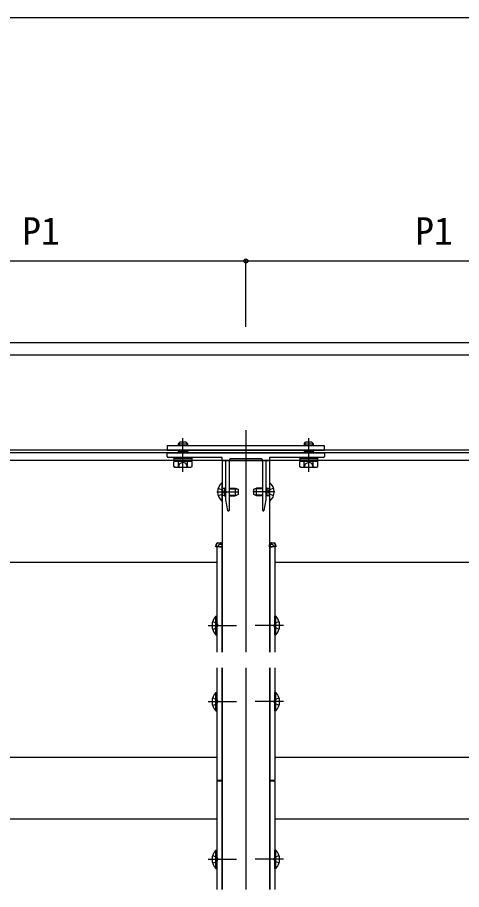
# Model space of a CAD drawing. Units: millimetres, scale not verified. Extents: x -1050 to 1050, y -1570 to 1562.
# Drawn here: x 427 to 710, y 935 to 1490 of the extents above; entities that cross this region are included whole.
import ezdxf
from ezdxf.enums import TextEntityAlignment as Align

# ---------------------------------------------------------------- set-up
doc = ezdxf.new("R2010")
doc.units = ezdxf.units.MM
doc.header["$LTSCALE"] = 8
for name, color, linetype in [('0-3_YKK_12', 2, 'Continuous'), ('0-4_YKK_13', 4, 'Continuous'), ('0-5_YKK_D', 6, 'Continuous'), ('0-6_YKK_ZWAK', 7, 'Continuous')]:
    doc.layers.add(name, color=color, linetype=linetype)
doc.styles.add('ＭＳ ゴシック', font='')
doc.styles.get('ＭＳ ゴシック').set_extended_font_data('MS Gothic')

msp = doc.modelspace()

# ---------------------------------------------------------------- linework, layer by layer
at = {"layer": '0-3_YKK_12'}
for p, q in [((785, 1282.997), (-140, 1282.997)), ((785, 1274.997), (-140, 1274.997)), ((572.5, 1227.397), (572.5, 1086.05)), ((785, 1214.497), (-140, 1214.497)), ((785, 1212.997), (-140, 1212.997)), ((785, 1207.997), (-140, 1207.997)), ((557.5, 1207.997), (557.5, 1086.05)), ((557.5, 1207.997), (587.5, 1207.997)), ((587.5, 1207.997), (587.5, 1086.05)), ((554, 1153.047), (554, 1086.05)), ((557.5, 1153.047), (554, 1153.047)), ((557.2, 1153.047), (557.2, 1086.05)), ((591, 1153.047), (587.5, 1153.047)), ((587.8, 1153.047), (587.8, 1086.05)), ((591, 1153.047), (591, 1086.05)), ((554, 1143.047), (341, 1143.047)), ((781, 1143.047), (591, 1143.047)), ((554, 1076.05), (554, 1004.547)), ((557.2, 1076.05), (557.2, 1004.547)), ((557.5, 1076.05), (557.5, 934.95)), ((572.5, 1076.05), (572.5, 934.95)), ((587.5, 1076.05), (587.5, 934.95)), ((587.8, 1076.05), (587.8, 1004.547)), ((591, 1076.05), (591, 1004.547)), ((554, 1019.047), (341, 1019.047)), ((781, 1019.047), (591, 1019.047)), ((554, 1004.547), (557.5, 1004.547)), ((554, 1004.197), (557.5, 1004.197)), ((554, 1004.197), (554, 934.95)), ((557.2, 1004.197), (557.2, 934.95)), ((587.5, 1004.547), (591, 1004.547)), ((587.5, 1004.197), (591, 1004.197)), ((587.8, 1004.197), (587.8, 934.95)), ((591, 1004.197), (591, 934.95)), ((554, 979.697), (341, 979.697)), ((781, 979.697), (591, 979.697))]:
    msp.add_line(p, q, dxfattribs=at)
at = {"layer": '0-4_YKK_13'}
for p, q in [((532.5, 1200.875), (532.5, 1222.286)), ((612.5, 1200.875), (612.5, 1222.286)), ((529.5, 1218.697), (530.5, 1219.697)), ((529.5, 1218.697), (535.5, 1218.697)), ((529.5, 1218.697), (529.5, 1217.397)), ((530.04, 1219.237), (530.04, 1217.397)), ((534.5, 1219.697), (530.5, 1219.697)), ((535.5, 1218.697), (534.5, 1219.697)), ((534.96, 1219.237), (534.96, 1217.397)), ((535.5, 1217.397), (535.5, 1218.697)), ((609.5, 1218.697), (610.5, 1219.697)), ((609.5, 1218.697), (615.5, 1218.697)), ((609.5, 1218.697), (609.5, 1217.397)), ((610.04, 1219.237), (610.04, 1217.397)), ((614.5, 1219.697), (610.5, 1219.697)), ((615.5, 1218.697), (614.5, 1219.697)), ((614.96, 1219.237), (614.96, 1217.397)), ((615.5, 1217.397), (615.5, 1218.697)), ((522.5, 1210.497), (522.5, 1212.497)), ((523, 1212.997), (532.042, 1212.997)), ((529.5, 1214.497), (529.5, 1213.797)), ((529.5, 1213.797), (535.5, 1213.797)), ((529.5, 1213.797), (529.962, 1212.997)), ((530.04, 1214.497), (530.04, 1212.997)), ((534.96, 1214.497), (534.96, 1212.997)), ((535.5, 1213.797), (535.038, 1212.997)), ((535.5, 1213.797), (535.5, 1214.497)), ((609.5, 1214.497), (609.5, 1213.797)), ((609.5, 1213.797), (615.5, 1213.797)), ((609.5, 1213.797), (609.962, 1212.997)), ((610.04, 1214.497), (610.04, 1212.997)), ((612.958, 1212.997), (622, 1212.997)), ((614.96, 1214.497), (614.96, 1212.997)), ((615.5, 1213.797), (615.038, 1212.997)), ((615.5, 1213.797), (615.5, 1214.497)), ((622.5, 1212.497), (622.5, 1210.497)), ((557.2, 1209.997), (523, 1209.997)), ((527.5, 1207.697), (526.726, 1207.25)), ((526.727, 1204.143), (526.727, 1207.25)), ((538.25, 1209.997), (526.75, 1209.997)), ((526.75, 1209.197), (526.75, 1207.697)), ((526.75, 1209.197), (538.25, 1209.197)), ((526.75, 1207.697), (538.25, 1207.697)), ((527.5, 1207.697), (537.5, 1207.697)), ((529.613, 1204.143), (529.613, 1207.25)), ((535.387, 1204.143), (535.387, 1207.25)), ((537.5, 1207.697), (538.273, 1207.25)), ((538.25, 1207.697), (538.25, 1209.197)), ((538.273, 1204.143), (538.273, 1207.25)), ((557.5, 1208.297), (557.5, 1209.697)), ((559.5, 1207.997), (557.8, 1207.997)), ((559.8, 1188.455), (559.8, 1207.697)), ((561.8, 1207.997), (561.8, 1176.297)), ((582.2, 1208.997), (562.8, 1208.997)), ((583.2, 1176.297), (583.2, 1207.997)), ((585.2, 1207.697), (585.2, 1188.455)), ((587.2, 1207.997), (585.5, 1207.997)), ((587.5, 1209.697), (587.5, 1208.297)), ((622, 1209.997), (587.8, 1209.997)), ((607.5, 1207.697), (606.726, 1207.25)), ((606.727, 1204.143), (606.727, 1207.25)), ((618.25, 1209.997), (606.75, 1209.997)), ((606.75, 1209.197), (606.75, 1207.697)), ((606.75, 1209.197), (618.25, 1209.197)), ((606.75, 1207.697), (618.25, 1207.697)), ((607.5, 1207.697), (617.5, 1207.697)), ((609.613, 1204.143), (609.613, 1207.25)), ((615.387, 1204.143), (615.387, 1207.25)), ((617.5, 1207.697), (618.273, 1207.25)), ((618.25, 1207.697), (618.25, 1209.197)), ((618.273, 1204.143), (618.273, 1207.25)), ((527.5, 1203.697), (526.726, 1204.143)), ((527.5, 1203.697), (537.5, 1203.697)), ((537.5, 1203.697), (538.273, 1204.143)), ((607.5, 1203.697), (606.726, 1204.143)), ((607.5, 1203.697), (617.5, 1203.697)), ((617.5, 1203.697), (618.273, 1204.143)), ((557.252, 1193.897), (557.5, 1193.897)), ((557.252, 1193.897), (557.252, 1182.097)), ((557.5, 1182.097), (557.5, 1193.897)), ((587.5, 1193.897), (587.5, 1182.097)), ((587.748, 1193.897), (587.5, 1193.897)), ((587.748, 1182.097), (587.748, 1193.897)), ((554, 1187.997), (568, 1187.997)), ((554.917, 1190.497), (557.635, 1189.142)), ((558.244, 1187.997), (557.635, 1189.142)), ((558.244, 1187.997), (557.635, 1186.852)), ((558.9, 1190.064), (557.977, 1190.258)), ((558.9, 1190.497), (558.305, 1190.281)), ((558.9, 1190.497), (558.9, 1185.497)), ((558.9, 1190.497), (559.8, 1190.497)), ((558.9, 1190.064), (559.8, 1190.064)), ((561.8, 1190.497), (565.8, 1190.497)), ((561.8, 1190.064), (566.72, 1190.064)), ((565.8, 1190.497), (567.5, 1189.697)), ((565.8, 1190.497), (565.8, 1185.497)), ((567.5, 1189.697), (567.5, 1186.297)), ((591, 1187.997), (577, 1187.997)), ((577.5, 1189.697), (579.2, 1190.497)), ((577.5, 1186.297), (577.5, 1189.697)), ((583.2, 1190.064), (578.28, 1190.064)), ((583.2, 1190.497), (579.2, 1190.497)), ((579.2, 1185.497), (579.2, 1190.497)), ((586.1, 1190.497), (585.2, 1190.497)), ((586.1, 1190.064), (585.2, 1190.064)), ((586.1, 1185.497), (586.1, 1190.497)), ((586.1, 1190.497), (586.695, 1190.281)), ((586.1, 1190.064), (587.023, 1190.258)), ((586.756, 1187.997), (587.365, 1189.142)), ((586.756, 1187.997), (587.365, 1186.852)), ((590.083, 1190.497), (587.365, 1189.142)), ((554.917, 1185.497), (557.635, 1186.852)), ((558.9, 1185.93), (557.977, 1185.737)), ((558.9, 1185.497), (558.305, 1185.713)), ((558.9, 1185.93), (559.8, 1185.93)), ((558.9, 1185.497), (559.8, 1185.497)), ((559.8, 1183.023), (559.8, 1187.539)), ((560.991, 1176.245), (559.805, 1182.971)), ((561.8, 1185.93), (566.72, 1185.93)), ((561.8, 1185.497), (565.8, 1185.497)), ((567.5, 1186.297), (565.8, 1185.497)), ((579.2, 1185.497), (577.5, 1186.297)), ((583.2, 1185.93), (578.28, 1185.93)), ((583.2, 1185.497), (579.2, 1185.497)), ((585.195, 1182.971), (584.009, 1176.245)), ((585.2, 1187.539), (585.2, 1183.023)), ((586.1, 1185.93), (585.2, 1185.93)), ((586.1, 1185.497), (585.2, 1185.497)), ((586.1, 1185.93), (587.023, 1185.737)), ((586.1, 1185.497), (586.695, 1185.713)), ((590.083, 1185.497), (587.365, 1186.852)), ((557.252, 1182.097), (557.5, 1182.097)), ((587.748, 1182.097), (587.5, 1182.097)), ((561.5, 1175.997), (561.286, 1175.997)), ((583.714, 1175.997), (583.5, 1175.997)), ((553.5, 1153.047), (553.595, 1154.608)), ((554.594, 1155.547), (556.106, 1155.547)), ((556.809, 1154.547), (555.7, 1154.547)), ((556.106, 1155.547), (557.5, 1155.547)), ((556.809, 1154.547), (556.805, 1154.608)), ((557.108, 1154.547), (557.139, 1154.047)), ((587.5, 1155.547), (588.894, 1155.547)), ((587.501, 1153.047), (587.596, 1154.608)), ((587.861, 1154.047), (587.892, 1154.547)), ((587.892, 1154.547), (587.895, 1154.608)), ((588.191, 1154.547), (587.892, 1154.547)), ((588.195, 1154.608), (588.191, 1154.547)), ((589.3, 1154.547), (588.191, 1154.547)), ((588.894, 1155.547), (590.406, 1155.547)), ((591.201, 1153.047), (591.105, 1154.608)), ((555.7, 1153.047), (555.2, 1153.047)), ((555.7, 1153.047), (557.2, 1153.047)), ((557.139, 1154.047), (557.2, 1153.047)), ((557.5, 1153.047), (557.499, 1153.047)), ((587.501, 1153.047), (587.5, 1153.047)), ((587.8, 1153.047), (587.501, 1153.047)), ((589.8, 1153.047), (589.3, 1153.047)), ((589.8, 1154.047), (589.8, 1153.047)), ((591.201, 1153.047), (589.8, 1153.047)), ((554, 1097.147), (554, 1108.947)), ((591, 1097.147), (591, 1108.947)), ((548.5, 1103.047), (566.5, 1103.047)), ((596.5, 1103.047), (578.5, 1103.047)), ((553.491, 1097.147), (554, 1097.147)), ((591.509, 1097.147), (591, 1097.147)), ((554, 1048.647), (554, 1060.447)), ((591, 1048.647), (591, 1060.447)), ((548.5, 1054.547), (566.5, 1054.547)), ((596.5, 1054.547), (578.5, 1054.547)), ((553.491, 1048.647), (554, 1048.647)), ((591.509, 1048.647), (591, 1048.647)), ((554, 948.297), (554, 960.097)), ((591, 948.297), (591, 960.097)), ((548.5, 954.197), (566.5, 954.197)), ((596.5, 954.197), (578.5, 954.197)), ((553.491, 948.297), (554, 948.297)), ((591.509, 948.297), (591, 948.297))]:
    msp.add_line(p, q, dxfattribs=at)
msp.add_lwpolyline([(522.5, 1214.497), (622.5, 1214.497), (622.5, 1217.397), (522.5, 1217.397)], close=True, dxfattribs=at)
for points in [[(532.958, 1212.997), (572.5, 1212.997), (612.042, 1212.997)], [(526.75, 1209.997), (526.75, 1209.197), (538.25, 1209.197), (538.25, 1209.997)], [(529.45, 1203.694), (530.6, 1206.052), (532.5, 1207.062)], [(535.55, 1203.694), (534.4, 1206.052), (532.5, 1207.062)], [(606.75, 1209.997), (606.75, 1209.197), (618.25, 1209.197), (618.25, 1209.997)], [(609.45, 1203.694), (610.6, 1206.052), (612.5, 1207.062)], [(615.55, 1203.694), (614.4, 1206.052), (612.5, 1207.062)], [(553.895, 1154.608), (553.799, 1153.047), (553.5, 1153.047)], [(557.105, 1154.608), (557.108, 1154.547), (556.809, 1154.547)], [(557.404, 1154.608), (557.499, 1153.047), (557.2, 1153.047)], [(591.405, 1154.608), (591.5, 1153.047), (591.201, 1153.047)], [(555.2, 1154.047), (555.2, 1153.047), (553.799, 1153.047)], [(587.861, 1154.047), (587.8, 1153.047), (589.3, 1153.047)], [(551.389, 1105.547), (554.167, 1104.192), (554.776, 1103.047)], [(553.491, 1097.147), (553.491, 1108.947), (554, 1108.947)], [(593.611, 1105.547), (590.833, 1104.192), (590.224, 1103.047)], [(591.509, 1097.147), (591.509, 1108.947), (591, 1108.947)], [(551.389, 1100.547), (554.167, 1101.902), (554.776, 1103.047)], [(593.611, 1100.547), (590.833, 1101.902), (590.224, 1103.047)], [(553.491, 1048.647), (553.491, 1060.447), (554, 1060.447)], [(591.509, 1048.647), (591.509, 1060.447), (591, 1060.447)], [(551.389, 1057.047), (554.167, 1055.692), (554.776, 1054.547)], [(593.611, 1057.047), (590.833, 1055.692), (590.224, 1054.547)], [(551.389, 1052.047), (554.167, 1053.402), (554.776, 1054.547)], [(593.611, 1052.047), (590.833, 1053.402), (590.224, 1054.547)], [(551.389, 956.697), (554.167, 955.342), (554.776, 954.197)], [(553.491, 948.297), (553.491, 960.097), (554, 960.097)], [(593.611, 956.697), (590.833, 955.342), (590.224, 954.197)], [(591.509, 948.297), (591.509, 960.097), (591, 960.097)], [(551.389, 951.697), (554.167, 953.052), (554.776, 954.197)], [(593.611, 951.697), (590.833, 953.052), (590.224, 954.197)]]:
    msp.add_lwpolyline(points, dxfattribs=at)
for centre, radius, start, end in [((523, 1212.497), 0.5, 90, 180), ((523, 1210.497), 0.5, 180, 270), ((532.042, 1212.797), 0.2, 23.57818, 90), ((532.5, 1212.997), 0.3, 203.57818, 336.42182), ((532.958, 1212.797), 0.2, 90, 156.42182), ((612.042, 1212.797), 0.2, 23.57818, 90), ((612.5, 1212.997), 0.3, 203.57818, 336.42182), ((612.958, 1212.797), 0.2, 90, 156.42182), ((622, 1212.497), 0.5, 0, 90), ((622, 1210.497), 0.5, 270, 0), ((528.17, 1205.141), 2.556, 55.61708, 124.38292), ((532.5, 1198.143), 9.554, 72.41276, 107.58724), ((536.83, 1205.141), 2.556, 55.61708, 124.38292), ((557.2, 1209.697), 0.3, 0, 90), ((557.8, 1208.297), 0.3, 180, 270), ((559.5, 1207.697), 0.3, 0, 90), ((562.8, 1207.997), 1, 90, 180), ((582.2, 1207.997), 1, 0, 90), ((585.5, 1207.697), 0.3, 90, 180), ((587.2, 1208.297), 0.3, 270, 0), ((587.8, 1209.697), 0.3, 90, 180), ((608.17, 1205.141), 2.556, 55.61708, 124.38292), ((612.5, 1198.143), 9.554, 72.41276, 107.58724), ((616.83, 1205.141), 2.556, 55.61708, 124.38292), ((528.17, 1206.253), 2.556, 235.61708, 304.38292), ((532.5, 1213.25), 9.554, 252.41276, 287.58724), ((536.83, 1206.253), 2.556, 235.61708, 304.38292), ((608.17, 1206.253), 2.556, 235.61708, 304.38292), ((612.5, 1213.25), 9.554, 252.41276, 287.58724), ((616.83, 1206.253), 2.556, 235.61708, 304.38292), ((562.2, 1187.997), 7.7, 129.98312, 230.01688), ((582.8, 1187.997), 7.7, 309.98312, 50.01688), ((558.1, 1190.845), 0.6, 180, 289.96957), ((560, 1188.455), 0.2, 180, 246.42182), ((559.8, 1187.997), 0.3, 293.57818, 66.42182), ((585.2, 1187.997), 0.3, 113.57818, 246.42182), ((585, 1188.455), 0.2, 293.57818, 0), ((586.9, 1190.845), 0.6, 250.03043, 0), ((558.1, 1185.15), 0.6, 70.03043, 180), ((560, 1187.539), 0.2, 113.57818, 180), ((560.1, 1183.023), 0.3, 180, 190), ((585, 1187.539), 0.2, 0, 66.42182), ((584.9, 1183.023), 0.3, 350, 0), ((586.9, 1185.15), 0.6, 0, 109.96957), ((561.286, 1176.297), 0.3, 190, 270), ((561.5, 1176.297), 0.3, 270, 0), ((583.5, 1176.297), 0.3, 180, 270), ((583.714, 1176.297), 0.3, 270, 350), ((554.594, 1154.547), 1, 90, 176.5), ((555.7, 1154.047), 0.5, 90, 180), ((556.106, 1154.547), 1, 3.5, 90), ((588.894, 1154.547), 1, 90, 176.5), ((589.3, 1154.047), 0.5, 0, 90), ((590.406, 1154.547), 1, 3.5, 90), ((559.232, 1103.047), 8.232, 134.2189, 225.7811), ((585.768, 1103.047), 8.232, 314.2189, 45.7811), ((559.232, 1054.547), 8.232, 134.2189, 225.7811), ((585.768, 1054.547), 8.232, 314.2189, 45.7811), ((559.232, 954.197), 8.232, 134.2189, 225.7811), ((585.768, 954.197), 8.232, 314.2189, 45.7811)]:
    msp.add_arc(centre, radius, start, end, dxfattribs=at)
for centre, major_axis, ratio, start_param, end_param in [((554.594, 1154.547), (0, 1), 0.7, 6.2831853, 7.7928951), ((556.106, 1154.547), (0, 1), 0.7, 4.7734755, 6.2831853), ((556.106, 1154.547), (1.3, 0), 0.769231, 0.0610865, 1.5707963), ((588.894, 1154.547), (1.3, 0), 0.769231, 1.5707963, 3.0805061), ((588.894, 1154.547), (0, 1), 0.7, 6.2831853, 7.7928951), ((590.406, 1154.547), (0, 1), 0.7, 4.7734755, 6.2831853)]:
    msp.add_ellipse(centre, major_axis=major_axis, ratio=ratio, start_param=start_param, end_param=end_param, dxfattribs=at)
at = {"layer": '0-5_YKK_D'}
for p, q in [((322.5, 1335), (572.5, 1335)), ((572.5, 1292.997), (572.5, 1336)), ((572.5, 1292.997), (572.5, 1336)), ((572.5, 1335), (822.5, 1335))]:
    msp.add_line(p, q, dxfattribs=at)
msp.add_circle((572.5, 1335), 1.275, dxfattribs=at)
msp.add_circle((572.5, 1335), 1.275, dxfattribs=at)
at = {"layer": '0-6_YKK_ZWAK'}
msp.add_line((-1050, 1490), (1050, 1490), dxfattribs=at)

# ---------------------------------------------------------------- texts
at = {"layer": '0-5_YKK_D', "style": 'ＭＳ ゴシック'}
for p in [(430.182, 1340), (680.182, 1340)]:
    msp.add_text('P1', height=17.6, dxfattribs=at).set_placement(p, align=Align.BOTTOM_LEFT)

doc.saveas('drawing.dxf')
